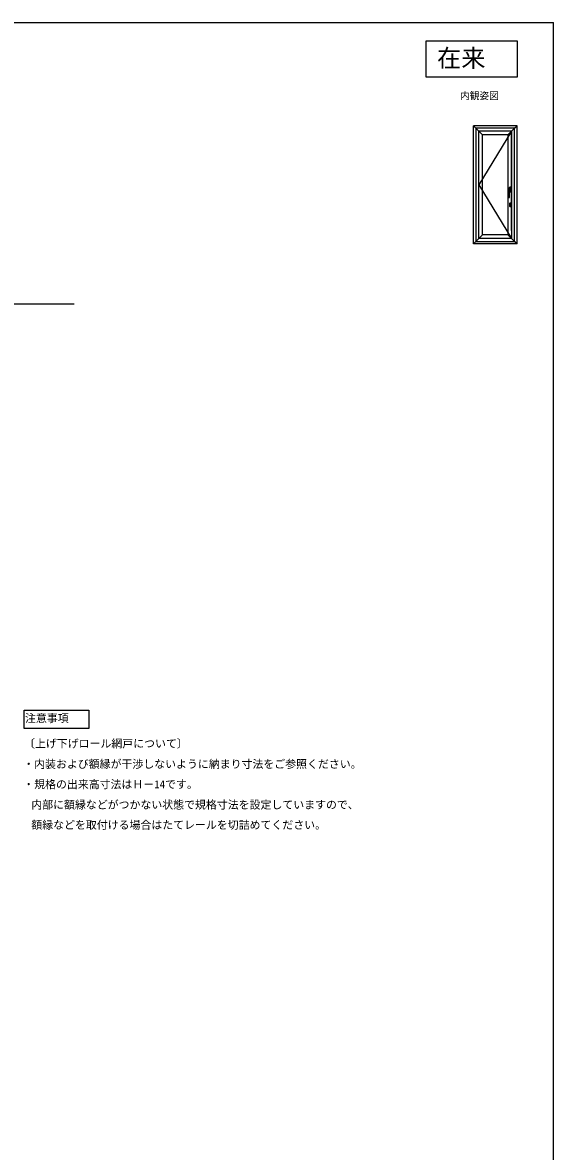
# Model space of a CAD drawing. Units: millimetres, scale not verified. Extents: x -525 to 525, y -783 to 778.
# Drawn here: x 87 to 525, y -183 to 747 of the extents above; entities that cross this region are included whole.
import ezdxf
from ezdxf.enums import TextEntityAlignment as Align

# ---------------------------------------------------------------- set-up
doc = ezdxf.new("R2010")
doc.units = ezdxf.units.MM
doc.header["$LTSCALE"] = 4
for name, color, linetype in [('0-1_USER1', 3, 'Continuous'), ('0-6_YKK_A1', 4, 'Continuous'), ('0-7_YKK_D', 6, 'Continuous'), ('0-8_YKK_ZWAK', 7, 'Continuous')]:
    doc.layers.add(name, color=color, linetype=linetype)
doc.styles.add('ＭＳ ゴシック', font='')
doc.styles.get('ＭＳ ゴシック').set_extended_font_data('MS Gothic')

msp = doc.modelspace()

# ---------------------------------------------------------------- linework, layer by layer
at = {"layer": '0-1_USER1'}
for points in [[(420, 732.4), (495, 732.4), (495, 702.4), (420, 702.4)], [(88.572, 166.541), (88.572, 180.541), (141.812, 180.541), (141.812, 165.541), (88.572, 165.541)]]:
    msp.add_lwpolyline(points, close=True, dxfattribs=at)
at = {"layer": '0-6_YKK_A1'}
for p, q in [((495, 662.4), (459, 662.4)), ((459, 564.9), (459, 662.4)), ((495, 564.9), (495, 662.4)), ((466.5, 654.9), (463.6, 657.8)), ((463.6, 569.5), (463.6, 657.8)), ((490.4, 657.8), (463.6, 657.8)), ((487.5, 654.9), (466.5, 654.9)), ((466.5, 572.4), (466.5, 654.9)), ((487.5, 654.9), (490.4, 657.8)), ((487.5, 654.9), (487.5, 572.4)), ((490.4, 657.8), (490.4, 569.5)), ((490.4, 576.044), (490.4, 657.8)), ((487.8, 603.225), (487.8, 609.949)), ((487.866, 610.024), (489.093, 610.175)), ((487.875, 610.024), (488.725, 610.024)), ((488.762, 611.25), (488.697, 611.05)), ((488.827, 611.05), (488.697, 611.05)), ((488.827, 610.55), (488.697, 610.55)), ((488.875, 611.275), (488.76, 611.275)), ((488.875, 610.325), (488.76, 610.325)), ((488.827, 611.05), (488.762, 611.25)), ((490.022, 610.075), (488.8, 610.042)), ((488.8, 603.225), (488.8, 609.949)), ((489.099, 609.112), (488.831, 609.118)), ((488.9, 610.151), (488.9, 611.55)), ((488.9, 611.25), (488.9, 610.35)), ((488.9, 611.15), (488.9, 611.15)), ((488.9, 610.95), (488.9, 610.95)), ((490.3, 610.575), (488.9, 610.575)), ((488.9, 607.75), (488.9, 609.116)), ((488.9, 608.725), (490.3, 608.725)), ((488.92, 611.555), (488.92, 610.6)), ((488.92, 610.6), (490.28, 610.6)), ((488.92, 607.745), (488.92, 608.7)), ((488.92, 608.7), (490.28, 608.7)), ((488.945, 610.575), (488.945, 610.6)), ((488.945, 610.575), (490.255, 610.575)), ((488.945, 608.725), (488.945, 608.7)), ((488.945, 608.725), (490.255, 608.725)), ((488.952, 609.177), (490.023, 609.162)), ((490.205, 611.63), (488.995, 611.63)), ((490.205, 607.67), (488.995, 607.67)), ((489, 611.65), (490.2, 611.65)), ((490.2, 607.65), (489, 607.65)), ((489.125, 610.2), (490.075, 610.2)), ((489.125, 609.1), (490.075, 609.1)), ((490.099, 610), (490.099, 609.237)), ((490.15, 610.125), (490.15, 609.175)), ((490.255, 610.575), (490.255, 610.6)), ((490.255, 608.725), (490.255, 608.7)), ((490.28, 610.6), (490.28, 611.555)), ((490.28, 608.7), (490.28, 607.745)), ((490.3, 611.55), (490.3, 607.75)), ((487.875, 603.15), (488.725, 603.15)), ((489.033, 595.658), (489.033, 598.643)), ((489.033, 597.7), (490.168, 597.7)), ((489.033, 596.6), (489.225, 596.6)), ((489.133, 598.743), (490.068, 598.743)), ((489.225, 595.875), (489.225, 597.125)), ((489.225, 595.8), (489.225, 597.125)), ((489.3, 597.2), (489.525, 597.2)), ((489.525, 595.725), (489.3, 595.725)), ((489.6, 597.125), (489.6, 595.8)), ((489.6, 597.113), (489.6, 595.875)), ((489.6, 596.6), (490.168, 596.6)), ((490.168, 598.643), (490.168, 595.658)), ((490.068, 595.558), (489.133, 595.558)), ((466.5, 572.4), (463.6, 569.5)), ((490.4, 569.5), (463.6, 569.5)), ((487.5, 572.4), (466.5, 572.4)), ((487.5, 572.4), (490.4, 569.5)), ((490.4, 576.044), (490.4, 569.5)), ((495, 564.9), (459, 564.9))]:
    msp.add_line(p, q, dxfattribs=at)
for points in [[(463.6, 657.8), (461, 660.4), (459, 662.4)], [(490.4, 657.8), (493, 660.4), (495, 662.4)], [(490.4, 657.8), (463.6, 613.65), (490.4, 569.5)], [(488.827, 610.55), (488.762, 610.35), (488.697, 610.55)], [(459, 564.9), (461, 566.9), (463.6, 569.5)], [(495, 564.9), (493, 566.9), (490.4, 569.5)]]:
    msp.add_lwpolyline(points, dxfattribs=at)
msp.add_lwpolyline([(493, 566.9), (493, 660.4), (461, 660.4), (461, 566.9)], close=True, dxfattribs=at)
for centre, radius, start, end in [((487.875, 609.949), 0.075, 90, 180), ((488.3, 604.7), 4, 82.81924, 97.18076), ((489.953, 610.8), 1.3, 159.33268, 200.66732), ((488.725, 609.949), 0.075, 0, 90), ((488.76, 611.25), 0.025, 90, 159.33268), ((488.76, 610.35), 0.025, 200.66732, 270), ((488.95, 609.027), 0.15, 89.22911, 180), ((488.875, 611.25), 0.025, 0, 90), ((488.875, 610.35), 0.025, 270, 0), ((489, 611.55), 0.1, 90, 180), ((489, 607.75), 0.1, 180, 270), ((488.995, 611.555), 0.075, 90, 180), ((488.995, 607.745), 0.075, 180, 270), ((489.125, 610.125), 0.075, 90, 141.56804), ((489.125, 609.175), 0.075, 236.36958, 270), ((490.024, 610), 0.075, 0, 91.54908), ((490.024, 609.237), 0.075, 269.22911, 0), ((490.075, 610.125), 0.075, 0, 90), ((490.075, 609.175), 0.075, 270, 0), ((490.2, 611.55), 0.1, 0, 90), ((490.2, 607.75), 0.1, 270, 0), ((490.205, 611.555), 0.075, 0, 90), ((490.205, 607.745), 0.075, 270, 0), ((487.875, 603.225), 0.075, 180, 270), ((488.725, 603.225), 0.075, 270, 0), ((489.133, 598.643), 0.1, 90, 180), ((489.133, 595.658), 0.1, 180, 270), ((489.3, 597.125), 0.075, 90, 180), ((489.3, 595.8), 0.075, 180, 270), ((489.525, 597.125), 0.075, 0, 90), ((489.525, 595.8), 0.075, 270, 0), ((490.068, 598.643), 0.1, 0, 90), ((490.068, 595.658), 0.1, 270, 0)]:
    msp.add_arc(centre, radius, start, end, dxfattribs=at)
at = {"layer": '0-7_YKK_D'}
msp.add_lwpolyline([(-230.45, 454.196), (-228.054, 455.068), (-61.767, 515.592), (129.863, 515.592)], dxfattribs=at)
at = {"layer": '0-8_YKK_ZWAK'}
msp.add_line((-525, 747.4), (525, 747.4), dxfattribs=at)
msp.add_lwpolyline([(-525, -782.6), (525, -782.6), (525, 747.4)], dxfattribs=at)

# ---------------------------------------------------------------- texts
at = {"layer": '0-1_USER1', "style": 'ＭＳ ゴシック'}
for s, height, p in [('在来', 14.66, (429, 706.4)), ('内観姿図', 5.865, (448, 682.4)), ('注意事項', 6.598, (89.284, 168.627)), ('〔上げ下げロール網戸について〕', 6.598, (88.517, 147.735)), ('・内装および額縁が干渉しないように納まり寸法をご参照ください。', 6.598, (87.852, 130.843)), ('・規格の出来高寸法はＨ－14です。', 6.598, (87.852, 114.156)), (' 内部に額縁などがつかない状態で規格寸法を設定していますので、', 6.598, (90, 97.315)), (' 額縁などを取付ける場合はたてレールを切詰めてください。', 6.598, (90, 80.678))]:
    msp.add_text(s, height=height, dxfattribs=at).set_placement(p, align=Align.BOTTOM_LEFT)

doc.saveas('drawing.dxf')
